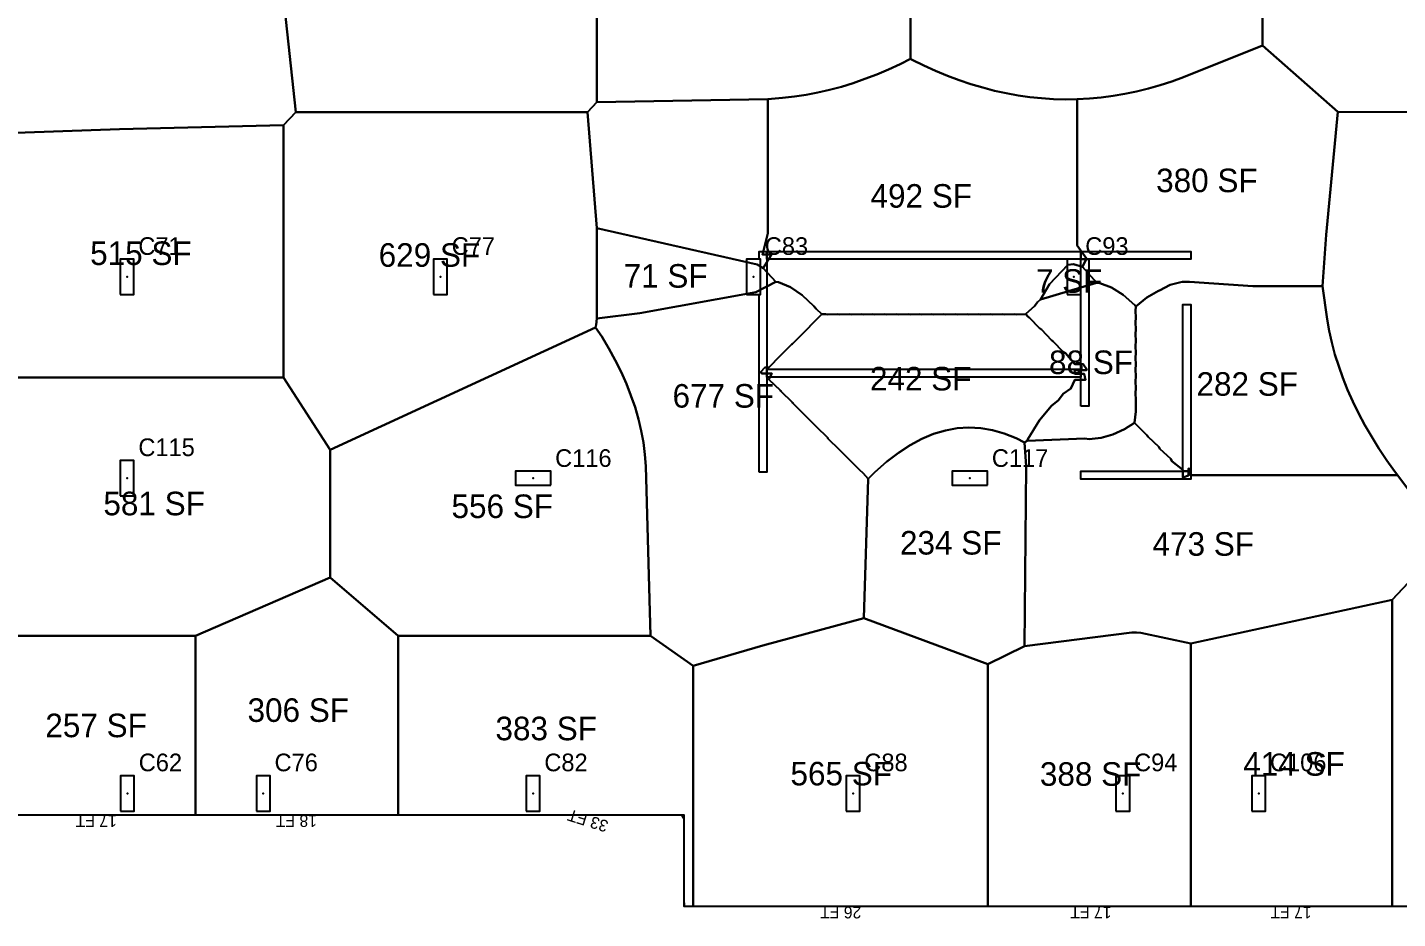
# Model space of a CAD drawing. Header units: metres. Extents: x 3272 to 9634, y 5311 to 56288.
# Drawn here: x 7506 to 8902, y 54389 to 55297 of the extents above; entities that cross this region are included whole.
import ezdxf
from ezdxf.enums import TextEntityAlignment as Align

# ---------------------------------------------------------------- set-up
doc = ezdxf.new("R2010")
doc.units = ezdxf.units.M
for name, color, linetype in [('BOUNDARY', 5, 'Continuous'), ('COL-LABEL', 2, 'Continuous'), ('COLS', 2, 'Continuous'), ('FLOOR_6_AREA_LABELS', 3, 'Continuous'), ('FLOOR_6_BOUNDARY', 5, 'Continuous'), ('FLOOR_6_COLUMNS', 7, 'Continuous'), ('FLOOR_6_FASCADE_COLUMNS', 30, 'Continuous'), ('FLOOR_6_LARGE_TRIBUTARY', 6, 'Continuous'), ('FLOOR_6_TRIBUTARY_COL_105', 2, 'Continuous'), ('FLOOR_6_TRIBUTARY_COL_111', 2, 'Continuous'), ('FLOOR_6_TRIBUTARY_COL_32', 2, 'Continuous'), ('FLOOR_6_TRIBUTARY_COL_33', 2, 'Continuous'), ('FLOOR_6_TRIBUTARY_COL_36', 2, 'Continuous'), ('FLOOR_6_TRIBUTARY_COL_37', 2, 'Continuous'), ('FLOOR_6_TRIBUTARY_COL_38', 2, 'Continuous'), ('FLOOR_6_TRIBUTARY_COL_40', 2, 'Continuous'), ('FLOOR_6_TRIBUTARY_COL_41', 2, 'Continuous'), ('FLOOR_6_TRIBUTARY_COL_42', 2, 'Continuous'), ('FLOOR_6_TRIBUTARY_COL_43', 2, 'Continuous'), ('FLOOR_6_TRIBUTARY_COL_55', 2, 'Continuous'), ('FLOOR_6_TRIBUTARY_COL_88', 2, 'Continuous'), ('FLOOR_6_TRIBUTARY_COL_89', 2, 'Continuous'), ('FLOOR_6_TRIBUTARY_COL_90', 2, 'Continuous'), ('FLOOR_6_TRIBUTARY_COL_91', 2, 'Continuous'), ('FLOOR_6_TRIBUTARY_COL_97', 2, 'Continuous'), ('FLOOR_6_TRIBUTARY_COL_98', 2, 'Continuous'), ('FLOOR_6_TRIBUTARY_COL_99', 2, 'Continuous'), ('FLOOR_6_WALL_TRIBUTARY_207', 1, 'Continuous'), ('FLOOR_6_WALL_TRIBUTARY_208', 1, 'Continuous'), ('FLOOR_6_WALL_TRIBUTARY_209', 1, 'Continuous'), ('FLOOR_6_WALL_TRIBUTARY_210', 1, 'Continuous'), ('FLOOR_6_WALL_TRIBUTARY_211', 1, 'Continuous'), ('FLOOR_6_WALL_TRIBUTARY_212', 1, 'Continuous'), ('FLOOR_6_WALL_TRIBUTARY_224', 1, 'Continuous'), ('FLOOR_6_WALL_TRIBUTARY_226', 1, 'Continuous'), ('WALL', 4, 'Continuous')]:
    doc.layers.add(name, color=color, linetype=linetype)

msp = doc.modelspace()

# ---------------------------------------------------------------- linework, layer by layer
at = {"layer": 'BOUNDARY'}
msp.add_lwpolyline([(9203.3, 54401.3), (8175.1, 54401.3), (8175.1, 54494.5), (6298.7, 54494.5)], dxfattribs=at)
at = {"layer": 'COLS'}
for points in [[(7600.2, 55024.8), (7614.2, 55024.8), (7614.2, 55060.8), (7600.2, 55060.8)], [(7919.5, 55024.8), (7933.5, 55024.8), (7933.5, 55060.8), (7919.5, 55060.8)], [(8238.7, 55024.8), (8252.7, 55024.8), (8252.7, 55060.8), (8238.7, 55060.8)], [(8565.3, 55024.8), (8579.3, 55024.8), (8579.3, 55060.8), (8565.3, 55060.8)], [(7600.2, 54819.8), (7614.2, 54819.8), (7614.2, 54855.8), (7600.2, 54855.8)], [(8039, 54830.8), (8039, 54844.8), (8003, 54844.8), (8003, 54830.8)], [(8484.1, 54830.8), (8484.1, 54844.8), (8448.1, 54844.8), (8448.1, 54830.8)], [(7600.6, 54498.7), (7614.6, 54498.7), (7614.6, 54534.7), (7600.6, 54534.7)], [(7739, 54498.7), (7753, 54498.7), (7753, 54534.7), (7739, 54534.7)], [(8014, 54498.7), (8028, 54498.7), (8028, 54534.7), (8014, 54534.7)], [(8340.1, 54498.7), (8354.1, 54498.7), (8354.1, 54534.7), (8340.1, 54534.7)], [(8615.1, 54498.7), (8629.1, 54498.7), (8629.1, 54534.7), (8615.1, 54534.7)], [(8753.6, 54498.7), (8767.6, 54498.7), (8767.6, 54534.7), (8753.6, 54534.7)]]:
    msp.add_lwpolyline(points, close=True, dxfattribs=at)
at = {"layer": 'FLOOR_6_BOUNDARY'}
msp.add_lwpolyline([(9203.3, 54401.3), (8175.1, 54401.3), (8175.1, 54494.5), (6298.7, 54494.5)], dxfattribs=at)
at = {"layer": 'FLOOR_6_COLUMNS'}
for p in [(7607.2, 55042.8), (7926.5, 55042.8), (8245.7, 55042.8), (8572.3, 55042.8), (7607.2, 54837.8), (8021, 54837.8), (8466.1, 54837.8), (7607.6, 54516.7), (7746, 54516.7), (8021, 54516.7), (8347.1, 54516.7), (8622.1, 54516.7), (8760.6, 54516.7)]:
    msp.add_point(p, dxfattribs=at)
at = {"layer": 'FLOOR_6_FASCADE_COLUMNS'}
for points in [[(7674.8, 54494.5), (7668.8, 54494.5), (7662.8, 54494.5), (7656.8, 54494.5), (7650.8, 54494.5), (7644.8, 54494.5), (7638.8, 54494.5), (7632.8, 54494.5), (7626.8, 54494.5), (7620.8, 54494.5), (7614.8, 54494.5), (7608.8, 54494.5), (7602.8, 54494.5), (7596.8, 54494.5), (7590.8, 54494.5), (7584.8, 54494.5), (7578.8, 54494.5), (7572.8, 54494.5), (7566.8, 54494.5), (7560.8, 54494.5), (7554.8, 54494.5), (7548.8, 54494.5), (7542.8, 54494.5), (7536.8, 54494.5), (7530.8, 54494.5), (7524.8, 54494.5), (7518.8, 54494.5), (7512.8, 54494.5), (7506.8, 54494.5), (7500.8, 54494.5)], [(7884.8, 54494.5), (7878.8, 54494.5), (7872.8, 54494.5), (7866.8, 54494.5), (7860.8, 54494.5), (7854.8, 54494.5), (7848.8, 54494.5), (7842.8, 54494.5), (7836.8, 54494.5), (7830.8, 54494.5), (7824.8, 54494.5), (7818.8, 54494.5), (7812.8, 54494.5), (7806.8, 54494.5), (7800.8, 54494.5), (7794.8, 54494.5), (7788.8, 54494.5), (7782.8, 54494.5), (7776.8, 54494.5), (7770.8, 54494.5), (7764.8, 54494.5), (7758.8, 54494.5), (7752.8, 54494.5), (7746.8, 54494.5), (7740.8, 54494.5), (7734.8, 54494.5), (7728.8, 54494.5), (7722.8, 54494.5), (7716.8, 54494.5), (7710.8, 54494.5), (7704.8, 54494.5), (7698.8, 54494.5), (7692.8, 54494.5), (7686.8, 54494.5), (7680.8, 54494.5), (7674.8, 54494.5)], [(8181.6, 54401.3), (8175.6, 54401.3), (8175.1, 54406.8), (8175.1, 54412.8), (8175.1, 54418.8), (8175.1, 54424.8), (8175.1, 54430.8), (8175.1, 54436.8), (8175.1, 54442.8), (8175.1, 54448.8), (8175.1, 54454.8), (8175.1, 54460.8), (8175.1, 54466.8), (8175.1, 54472.8), (8175.1, 54478.8), (8175.1, 54484.8), (8175.1, 54490.8), (8172.8, 54494.5), (8166.8, 54494.5), (8160.8, 54494.5), (8154.8, 54494.5), (8148.8, 54494.5), (8142.8, 54494.5), (8136.8, 54494.5), (8130.8, 54494.5), (8124.8, 54494.5), (8118.8, 54494.5), (8112.8, 54494.5), (8106.8, 54494.5), (8100.8, 54494.5), (8094.8, 54494.5), (8088.8, 54494.5), (8082.8, 54494.5), (8076.8, 54494.5), (8070.8, 54494.5), (8064.8, 54494.5), (8058.8, 54494.5), (8052.8, 54494.5), (8046.8, 54494.5), (8040.8, 54494.5), (8034.8, 54494.5), (8028.8, 54494.5), (8022.8, 54494.5), (8016.8, 54494.5), (8010.8, 54494.5), (8004.8, 54494.5), (7998.8, 54494.5), (7992.8, 54494.5), (7986.8, 54494.5), (7980.8, 54494.5), (7974.8, 54494.5), (7968.8, 54494.5), (7962.8, 54494.5), (7956.8, 54494.5), (7950.8, 54494.5), (7944.8, 54494.5), (7938.8, 54494.5), (7932.8, 54494.5), (7926.8, 54494.5), (7920.8, 54494.5), (7914.8, 54494.5), (7908.8, 54494.5), (7902.8, 54494.5), (7896.8, 54494.5), (7890.8, 54494.5), (7884.8, 54494.5)], [(8487.6, 54401.3), (8481.6, 54401.3), (8475.6, 54401.3), (8469.6, 54401.3), (8463.6, 54401.3), (8457.6, 54401.3), (8451.6, 54401.3), (8445.6, 54401.3), (8439.6, 54401.3), (8433.6, 54401.3), (8427.6, 54401.3), (8421.6, 54401.3), (8415.6, 54401.3), (8409.6, 54401.3), (8403.6, 54401.3), (8397.6, 54401.3), (8391.6, 54401.3), (8385.6, 54401.3), (8379.6, 54401.3), (8373.6, 54401.3), (8367.6, 54401.3), (8361.6, 54401.3), (8355.6, 54401.3), (8349.6, 54401.3), (8343.6, 54401.3), (8337.6, 54401.3), (8331.6, 54401.3), (8325.6, 54401.3), (8319.6, 54401.3), (8313.6, 54401.3), (8307.6, 54401.3), (8301.6, 54401.3), (8295.6, 54401.3), (8289.6, 54401.3), (8283.6, 54401.3), (8277.6, 54401.3), (8271.6, 54401.3), (8265.6, 54401.3), (8259.6, 54401.3), (8253.6, 54401.3), (8247.6, 54401.3), (8241.6, 54401.3), (8235.6, 54401.3), (8229.6, 54401.3), (8223.6, 54401.3), (8217.6, 54401.3), (8211.6, 54401.3), (8205.6, 54401.3), (8199.6, 54401.3), (8193.6, 54401.3), (8187.6, 54401.3), (8181.6, 54401.3)], [(8691.6, 54401.3), (8685.6, 54401.3), (8679.6, 54401.3), (8673.6, 54401.3), (8667.6, 54401.3), (8661.6, 54401.3), (8655.6, 54401.3), (8649.6, 54401.3), (8643.6, 54401.3), (8637.6, 54401.3), (8631.6, 54401.3), (8625.6, 54401.3), (8619.6, 54401.3), (8613.6, 54401.3), (8607.6, 54401.3), (8601.6, 54401.3), (8595.6, 54401.3), (8589.6, 54401.3), (8583.6, 54401.3), (8577.6, 54401.3), (8571.6, 54401.3), (8565.6, 54401.3), (8559.6, 54401.3), (8553.6, 54401.3), (8547.6, 54401.3), (8541.6, 54401.3), (8535.6, 54401.3), (8529.6, 54401.3), (8523.6, 54401.3), (8517.6, 54401.3), (8511.6, 54401.3), (8505.6, 54401.3), (8499.6, 54401.3), (8493.6, 54401.3), (8487.6, 54401.3)], [(8895.6, 54401.3), (8889.6, 54401.3), (8883.6, 54401.3), (8877.6, 54401.3), (8871.6, 54401.3), (8865.6, 54401.3), (8859.6, 54401.3), (8853.6, 54401.3), (8847.6, 54401.3), (8841.6, 54401.3), (8835.6, 54401.3), (8829.6, 54401.3), (8823.6, 54401.3), (8817.6, 54401.3), (8811.6, 54401.3), (8805.6, 54401.3), (8799.6, 54401.3), (8793.6, 54401.3), (8787.6, 54401.3), (8781.6, 54401.3), (8775.6, 54401.3), (8769.6, 54401.3), (8763.6, 54401.3), (8757.6, 54401.3), (8751.6, 54401.3), (8745.6, 54401.3), (8739.6, 54401.3), (8733.6, 54401.3), (8727.6, 54401.3), (8721.6, 54401.3), (8715.6, 54401.3), (8709.6, 54401.3), (8703.6, 54401.3), (8697.6, 54401.3), (8691.6, 54401.3)], [(8907.6, 54401.3), (8901.6, 54401.3), (8895.6, 54401.3)]]:
    msp.add_lwpolyline(points, dxfattribs=at)
at = {"layer": 'FLOOR_6_LARGE_TRIBUTARY'}
for points in [[(8773.3, 55348.9), (8785.3, 55362.5), (8797.3, 55375.2), (8809.3, 55387.1), (8821.3, 55398), (8833.3, 55408.1), (8845.3, 55417.2), (8857.3, 55425.5), (8869.3, 55432.9), (8881.3, 55439.4), (8893.3, 55445.1), (8905.3, 55449.8), (8945.1, 55462.6), (9149.4, 55460.4), (9071.7, 55210.6), (9071.6, 55210.6), (8841.2, 55211.1), (8764.4, 55278.8), (8764.4, 55338.2), (8773.3, 55348.9)], [(8635.4, 55012.9), (8634.5, 55014), (8622.5, 55024.6), (8610.5, 55032.2), (8598.5, 55036.6), (8595.6, 55036.9), (8581.1, 55053.2), (8585, 55061.8), (8575.7, 55074.8), (8575.7, 55223.9), (8588.1, 55224.6), (8600.1, 55225.7), (8612.1, 55227.3), (8624.1, 55229.3), (8636.1, 55231.8), (8648.1, 55234.8), (8660.1, 55238.2), (8672.1, 55242.1), (8684.1, 55246.5), (8764.4, 55278.8), (8841.2, 55211.1), (8829.2, 55085.9), (8825.7, 55033.3), (8754.5, 55033.3), (8689.9, 55037.8), (8682.5, 55037.8), (8670.5, 55034.8), (8659.4, 55029.1), (8658.5, 55028.7), (8646.5, 55021.8), (8635.4, 55012.9)], [(8355.3, 55004.9), (8345.3, 55004.7), (8343.3, 55004.9), (8333.3, 55004.7), (8331.3, 55004.9), (8321.3, 55004.7), (8319.3, 55004.9), (8315.3, 55004.8), (8309.4, 55010.4), (8307.3, 55013), (8295.3, 55024.4), (8283.3, 55032.5), (8271.3, 55037.4), (8268.4, 55037.8), (8255.6, 55051.7), (8264.1, 55065.6), (8254.9, 55065.6), (8260.4, 55087), (8260.4, 55224.1), (8275.3, 55225.2), (8287.3, 55226.6), (8299.3, 55228.4), (8311.3, 55230.7), (8323.3, 55233.5), (8335.3, 55236.7), (8347.3, 55240.4), (8359.3, 55244.6), (8371.3, 55249.2), (8383.3, 55254.3), (8395.3, 55259.8), (8405.6, 55265), (8407.3, 55264.1), (8419.3, 55258.2), (8431.3, 55252.8), (8443.3, 55247.8), (8455.3, 55243.3), (8467.3, 55239.3), (8479.3, 55235.7), (8491.3, 55232.6), (8503.3, 55230), (8515.3, 55227.8), (8527.3, 55226.1), (8539.3, 55224.9), (8551.3, 55224.1), (8563.3, 55223.8), (8575.7, 55223.9), (8575.7, 55074.8), (8585, 55061.8), (8581.1, 55053.2), (8571.9, 55055.9), (8566.1, 55055.2), (8547.3, 55035.4), (8538.2, 55019.8), (8535.3, 55017.1), (8532, 55013.2), (8523.3, 55005.1), (8523.1, 55004.9), (8513.3, 55004.7), (8511.3, 55004.9), (8501.3, 55004.7), (8499.3, 55004.9), (8489.3, 55004.7), (8487.3, 55004.9), (8477.3, 55004.7), (8475.3, 55004.9), (8465.3, 55004.7), (8463.3, 55004.9), (8453.3, 55004.7), (8451.3, 55004.9), (8441.3, 55004.7), (8439.3, 55004.9), (8429.3, 55004.7), (8427.3, 55004.9), (8417.3, 55004.7), (8415.3, 55004.9), (8405.3, 55004.7), (8403.3, 55004.9), (8393.3, 55004.7), (8391.3, 55004.9), (8381.3, 55004.7), (8379.3, 55004.9), (8369.3, 55004.7), (8367.3, 55004.9), (8357.3, 55004.7), (8355.3, 55004.9)], [(8264.1, 55065.6), (8255.6, 55051.7), (8249.3, 55055.6), (8086.1, 55092.4), (8076.6, 55210.8), (8086.1, 55220.8), (8260.4, 55224.1), (8260.4, 55087), (8254.9, 55065.6), (8264.1, 55065.6)], [(7766.8, 54940.3), (7766.8, 55197.5), (7779.1, 55210.8), (8076.6, 55210.8), (8086.1, 55092.4), (8086.1, 55000.4), (8085.3, 54994), (8084.8, 54991.5), (7814.1, 54866.6), (7766.8, 54940.3)], [(8829.2, 55085.9), (8841.2, 55211.1), (9071.6, 55210.6), (9071.6, 54926.6), (8940.9, 54789.7), (8902.1, 54840.8), (8897.3, 54847.3), (8891.2, 54855.9), (8883.2, 54867.9), (8875.8, 54879.9), (8868.8, 54891.9), (8862.4, 54903.9), (8856.5, 54915.9), (8851.2, 54927.9), (8846.4, 54939.9), (8842.1, 54951.9), (8838.3, 54963.9), (8835.1, 54975.9), (8832.4, 54987.9), (8830.3, 54999.9), (8825.7, 55033.3), (8829.2, 55085.9)], [(7599.6, 55193.4), (7766.8, 55197.5), (7766.8, 54940.3), (7474.2, 54940.3), (7474.2, 54940.3), (7474.2, 55189.1), (7599.6, 55193.4)], [(8086.1, 55092.4), (8249.3, 55055.6), (8255.6, 55051.7), (8268.4, 55037.8), (8248.1, 55027.3), (8129.7, 55006), (8086.1, 55000.4), (8086.1, 55092.4)], [(8135.9, 54850), (8135, 54862), (8133.4, 54874), (8131.2, 54886), (8128.3, 54898), (8124.9, 54910), (8120.8, 54922), (8116.1, 54934), (8110.8, 54946), (8104.8, 54958), (8098.2, 54970), (8091, 54982), (8084.8, 54991.5), (8085.3, 54994), (8086.1, 55000.4), (8129.7, 55006), (8248.1, 55027.3), (8268.4, 55037.8), (8271.3, 55037.4), (8283.3, 55032.5), (8295.3, 55024.4), (8307.3, 55013), (8309.4, 55010.4), (8315.3, 55004.8), (8309.3, 54998.7), (8308.9, 54998.4), (8297.3, 54986.7), (8296.9, 54986.4), (8285.3, 54974.7), (8284.9, 54974.4), (8273.3, 54962.7), (8272.7, 54962.4), (8261.4, 54950.6), (8257.3, 54950.6), (8253.1, 54946), (8254, 54944.6), (8264.2, 54944.6), (8261.4, 54938.4), (8273.3, 54927), (8273.5, 54926.4), (8285.3, 54914.9), (8285.6, 54914.4), (8297.3, 54902.8), (8297.6, 54902.4), (8309.3, 54890.8), (8309.6, 54890.4), (8321.3, 54878.8), (8321.6, 54878.4), (8333.3, 54866.8), (8333.6, 54866.4), (8345.3, 54854.8), (8345.6, 54854.4), (8353.8, 54846.2), (8357.3, 54843), (8362.6, 54837.3), (8358.3, 54695.2), (8255.3, 54667.5), (8184.1, 54646.7), (8140.6, 54677.3), (8135.9, 54850)], [(8683.2, 54846.2), (8671.9, 54855), (8670.9, 54857.6), (8659.9, 54867.8), (8658.7, 54869.6), (8647.9, 54879.9), (8646.7, 54881.6), (8635.9, 54892), (8634.6, 54893.6), (8634, 54894.3), (8635.3, 54905.6), (8635.3, 54914.8), (8635.5, 54917.6), (8635.1, 54924.4), (8635.5, 54929.6), (8635.1, 54936.4), (8635.5, 54941.6), (8635.1, 54948.4), (8635.5, 54953.6), (8635.1, 54960.4), (8635.5, 54965.6), (8635.1, 54972.4), (8635.5, 54977.6), (8635.1, 54984.4), (8635.5, 54989.6), (8635.1, 54996.4), (8635.5, 55001.6), (8635.1, 55008.4), (8635.4, 55012.9), (8646.5, 55021.8), (8658.5, 55028.7), (8659.4, 55029.1), (8670.5, 55034.8), (8682.5, 55037.8), (8689.9, 55037.8), (8754.5, 55033.3), (8825.7, 55033.3), (8830.3, 54999.9), (8832.4, 54987.9), (8835.1, 54975.9), (8838.3, 54963.9), (8842.1, 54951.9), (8846.4, 54939.9), (8851.2, 54927.9), (8856.5, 54915.9), (8862.4, 54903.9), (8868.8, 54891.9), (8875.8, 54879.9), (8883.2, 54867.9), (8891.2, 54855.9), (8897.3, 54847.3), (8902.1, 54840.8), (8690.6, 54840.8), (8690.6, 54847.3), (8689.2, 54847.7), (8689.2, 54840.5), (8683.2, 54838.4), (8683.2, 54846.2)], [(8561.3, 54923.8), (8569.2, 54929.2), (8573.3, 54938), (8584, 54938), (8582.8, 54944), (8573.3, 54944), (8572.8, 54944.8), (8573.3, 54948), (8585.2, 54948), (8585.5, 54948.4), (8581.6, 54954), (8573.3, 54954), (8563.6, 54965.2), (8561.3, 54966.4), (8551.2, 54977.2), (8549.3, 54978.5), (8539.1, 54989.2), (8537.3, 54990.6), (8527.1, 55001.2), (8525.3, 55002.6), (8523.1, 55004.9), (8523.3, 55005.1), (8532, 55013.2), (8535.3, 55017.1), (8538.2, 55019.8), (8595.2, 55036.7), (8595.6, 55036.9), (8598.5, 55036.6), (8610.5, 55032.2), (8622.5, 55024.6), (8634.5, 55014), (8635.4, 55012.9), (8635.1, 55008.4), (8635.5, 55001.6), (8635.1, 54996.4), (8635.5, 54989.6), (8635.1, 54984.4), (8635.5, 54977.6), (8635.1, 54972.4), (8635.5, 54965.6), (8635.1, 54960.4), (8635.5, 54953.6), (8635.1, 54948.4), (8635.5, 54941.6), (8635.1, 54936.4), (8635.5, 54929.6), (8635.1, 54924.4), (8635.5, 54917.6), (8635.3, 54914.8), (8635.3, 54905.6), (8634, 54894.3), (8623.9, 54887.8), (8611.9, 54882.3), (8599.9, 54878.9), (8587.9, 54877.7), (8583.3, 54878.1), (8524.5, 54875.7), (8525.3, 54877.4), (8537.3, 54896.8), (8549.3, 54911.4), (8556.4, 54917.2), (8561.3, 54923.8)], [(8357.3, 54843), (8353.8, 54846.2), (8345.6, 54854.4), (8345.3, 54854.8), (8333.6, 54866.4), (8333.3, 54866.8), (8321.6, 54878.4), (8321.3, 54878.8), (8309.6, 54890.4), (8309.3, 54890.8), (8297.6, 54902.4), (8297.3, 54902.8), (8285.6, 54914.4), (8285.3, 54914.9), (8273.5, 54926.4), (8273.3, 54927), (8261.4, 54938.4), (8264.2, 54944.6), (8254, 54944.6), (8253.1, 54946), (8257.3, 54950.6), (8261.4, 54950.6), (8272.7, 54962.4), (8273.3, 54962.7), (8284.9, 54974.4), (8285.3, 54974.7), (8296.9, 54986.4), (8297.3, 54986.7), (8308.9, 54998.4), (8309.3, 54998.7), (8315.3, 55004.8), (8319.3, 55004.9), (8321.3, 55004.7), (8331.3, 55004.9), (8333.3, 55004.7), (8343.3, 55004.9), (8345.3, 55004.7), (8355.3, 55004.9), (8357.3, 55004.7), (8367.3, 55004.9), (8369.3, 55004.7), (8379.3, 55004.9), (8381.3, 55004.7), (8391.3, 55004.9), (8393.3, 55004.7), (8403.3, 55004.9), (8405.3, 55004.7), (8415.3, 55004.9), (8417.3, 55004.7), (8427.3, 55004.9), (8429.3, 55004.7), (8439.3, 55004.9), (8441.3, 55004.7), (8451.3, 55004.9), (8453.3, 55004.7), (8463.3, 55004.9), (8465.3, 55004.7), (8475.3, 55004.9), (8477.3, 55004.7), (8487.3, 55004.9), (8489.3, 55004.7), (8499.3, 55004.9), (8501.3, 55004.7), (8511.3, 55004.9), (8513.3, 55004.7), (8523.1, 55004.9), (8525.3, 55002.6), (8527.1, 55001.2), (8537.3, 54990.6), (8539.1, 54989.2), (8549.3, 54978.5), (8551.2, 54977.2), (8561.3, 54966.4), (8563.6, 54965.2), (8573.3, 54954), (8581.6, 54954), (8585.5, 54948.4), (8585.2, 54948), (8573.3, 54948), (8572.8, 54944.8), (8573.3, 54944), (8582.8, 54944), (8584, 54938), (8573.3, 54938), (8569.2, 54929.2), (8561.3, 54923.8), (8556.4, 54917.2), (8549.3, 54911.4), (8537.3, 54896.8), (8525.3, 54877.4), (8524.5, 54875.7), (8522, 54874.1), (8513.3, 54878.6), (8501.3, 54883.4), (8489.3, 54886.8), (8477.3, 54888.8), (8465.3, 54889.5), (8453.3, 54888.7), (8441.3, 54886.5), (8429.3, 54882.9), (8417.3, 54877.9), (8405.3, 54871.5), (8393.3, 54863.7), (8381.3, 54854.6), (8369.3, 54844), (8362.6, 54837.3), (8357.3, 54843)], [(8084.8, 54991.5), (8091, 54982), (8098.2, 54970), (8104.8, 54958), (8110.8, 54946), (8116.1, 54934), (8120.8, 54922), (8124.9, 54910), (8128.3, 54898), (8131.2, 54886), (8133.4, 54874), (8135, 54862), (8135.9, 54850), (8140.6, 54677.3), (7883.5, 54677.3), (7814.1, 54736.7), (7814.1, 54866.6), (8084.8, 54991.5)], [(7474.2, 54940.3), (7766.8, 54940.3), (7814.1, 54866.6), (7814.1, 54736.7), (7676.8, 54677.3), (7474.4, 54677.1), (7474.2, 54677.3), (7474.2, 54940.3)], [(8369.3, 54844), (8381.3, 54854.6), (8393.3, 54863.7), (8405.3, 54871.5), (8417.3, 54877.9), (8429.3, 54882.9), (8441.3, 54886.5), (8453.3, 54888.7), (8465.3, 54889.5), (8477.3, 54888.8), (8489.3, 54886.8), (8501.3, 54883.4), (8513.3, 54878.6), (8522, 54874.1), (8523.5, 54850.1), (8521.9, 54666.5), (8484.6, 54648.4), (8358.3, 54695.2), (8362.6, 54837.3), (8369.3, 54844)], [(8896.7, 54713.7), (8940.1, 54760), (9112.7, 54669.9), (9112.7, 54401.3), (8896.7, 54401.3), (8896.7, 54713.7)], [(7676.8, 54677.3), (7814.1, 54736.7), (7883.5, 54677.3), (7883.5, 54494.5), (7676.8, 54494.5), (7676.8, 54677.3)], [(8691.3, 54669.3), (8896.7, 54713.7), (8896.7, 54401.3), (8691.3, 54401.3), (8691.3, 54669.3)], [(8184.1, 54646.7), (8255.3, 54667.5), (8358.3, 54695.2), (8484.6, 54648.4), (8484.6, 54401.3), (8184.1, 54401.3), (8184.1, 54646.7)], [(7474.4, 54677.1), (7676.8, 54677.3), (7676.8, 54494.5), (7474.4, 54494.5), (7474.4, 54677.1)], [(7883.5, 54677.3), (8140.6, 54677.3), (8184.1, 54646.7), (8184.1, 54401.3), (8175.1, 54401.3), (8175.1, 54494.5), (7883.5, 54494.5), (7883.5, 54677.3)], [(8484.6, 54648.4), (8521.9, 54666.5), (8631.3, 54680.6), (8635.9, 54680.5), (8640.6, 54680.2), (8691.3, 54669.3), (8691.3, 54401.3), (8484.6, 54401.3), (8484.6, 54648.4)]]:
    msp.add_lwpolyline(points, close=True, dxfattribs=at)
for points in [[(8086.1, 55392.7), (8086.1, 55220.8), (8076.6, 55210.8), (7779.1, 55210.8), (7766.8, 55327.4)], [(8405.6, 55381.5), (8405.6, 55265), (8395.3, 55259.8), (8383.3, 55254.3), (8371.3, 55249.2), (8359.3, 55244.6), (8347.3, 55240.4), (8335.3, 55236.7), (8323.3, 55233.5), (8311.3, 55230.7), (8299.3, 55228.4), (8287.3, 55226.6), (8275.3, 55225.2), (8260.4, 55224.1), (8086.1, 55220.8), (8086.1, 55392.7)], [(8764.4, 55338.2), (8764.4, 55278.8), (8684.1, 55246.5), (8672.1, 55242.1), (8660.1, 55238.2), (8648.1, 55234.8), (8636.1, 55231.8), (8624.1, 55229.3), (8612.1, 55227.3), (8600.1, 55225.7), (8588.1, 55224.6), (8575.7, 55223.9), (8563.3, 55223.8), (8551.3, 55224.1), (8539.3, 55224.9), (8527.3, 55226.1), (8515.3, 55227.8), (8503.3, 55230), (8491.3, 55232.6), (8479.3, 55235.7), (8467.3, 55239.3), (8455.3, 55243.3), (8443.3, 55247.8), (8431.3, 55252.8), (8419.3, 55258.2), (8407.3, 55264.1), (8405.6, 55265), (8405.6, 55265), (8405.6, 55381.5)], [(7766.8, 55327.4), (7779.1, 55210.8), (7766.8, 55197.5), (7599.6, 55193.4), (7474.2, 55189.1)], [(8940.1, 54760), (8896.7, 54713.7), (8691.3, 54669.3), (8640.6, 54680.2), (8635.9, 54680.5), (8631.3, 54680.6), (8521.9, 54666.5), (8523.5, 54850.1), (8522, 54874.1), (8524.5, 54875.7), (8583.3, 54878.1), (8587.9, 54877.7), (8599.9, 54878.9), (8611.9, 54882.3), (8623.9, 54887.8), (8634, 54894.3), (8634, 54894.3), (8634.6, 54893.6), (8635.9, 54892), (8646.7, 54881.6), (8647.9, 54879.9), (8658.7, 54869.6), (8659.9, 54867.8), (8670.9, 54857.6), (8671.9, 54855), (8683.2, 54846.2), (8683.2, 54838.4), (8689.2, 54840.5), (8689.2, 54847.7), (8690.6, 54847.3), (8690.6, 54840.8), (8902.1, 54840.8), (8940.9, 54789.7)]]:
    msp.add_lwpolyline(points, dxfattribs=at)
at = {"layer": 'FLOOR_6_TRIBUTARY_COL_105'}
msp.add_lwpolyline([(8547.3, 55035.4), (8566.1, 55055.2), (8571.9, 55055.9), (8581.1, 55053.2), (8595.6, 55036.9), (8595.2, 55036.7), (8538.2, 55019.8), (8547.3, 55035.4)], close=True, dxfattribs=at)
at = {"layer": 'FLOOR_6_TRIBUTARY_COL_111'}
msp.add_lwpolyline([(7474.4, 54677.1), (7676.8, 54677.3), (7676.8, 54494.5), (7474.4, 54494.5), (7474.4, 54677.1)], close=True, dxfattribs=at)
at = {"layer": 'FLOOR_6_TRIBUTARY_COL_32'}
msp.add_lwpolyline([(8691.3, 54669.3), (8896.7, 54713.7), (8896.7, 54401.3), (8691.3, 54401.3), (8691.3, 54669.3)], close=True, dxfattribs=at)
at = {"layer": 'FLOOR_6_TRIBUTARY_COL_33'}
msp.add_lwpolyline([(7883.5, 54677.3), (8140.6, 54677.3), (8184.1, 54646.7), (8184.1, 54401.3), (8175.1, 54401.3), (8175.1, 54494.5), (7883.5, 54494.5), (7883.5, 54677.3)], close=True, dxfattribs=at)
at = {"layer": 'FLOOR_6_TRIBUTARY_COL_36'}
msp.add_lwpolyline([(8829.2, 55085.9), (8841.2, 55211.1), (9071.6, 55210.6), (9071.6, 54926.6), (8940.9, 54789.7), (8902.1, 54840.8), (8897.3, 54847.3), (8891.2, 54855.9), (8883.2, 54867.9), (8875.8, 54879.9), (8868.8, 54891.9), (8862.4, 54903.9), (8856.5, 54915.9), (8851.2, 54927.9), (8846.4, 54939.9), (8842.1, 54951.9), (8838.3, 54963.9), (8835.1, 54975.9), (8832.4, 54987.9), (8830.3, 54999.9), (8825.7, 55033.3), (8829.2, 55085.9)], close=True, dxfattribs=at)
at = {"layer": 'FLOOR_6_TRIBUTARY_COL_37'}
msp.add_lwpolyline([(7766.8, 54940.3), (7766.8, 55197.5), (7779.1, 55210.8), (8076.6, 55210.8), (8086.1, 55092.4), (8086.1, 55000.4), (8085.3, 54994), (8084.8, 54991.5), (7814.1, 54866.6), (7766.8, 54940.3)], close=True, dxfattribs=at)
at = {"layer": 'FLOOR_6_TRIBUTARY_COL_38'}
msp.add_lwpolyline([(8086.1, 55092.4), (8249.3, 55055.6), (8255.6, 55051.7), (8268.4, 55037.8), (8248.1, 55027.3), (8129.7, 55006), (8086.1, 55000.4), (8086.1, 55092.4)], close=True, dxfattribs=at)
at = {"layer": 'FLOOR_6_TRIBUTARY_COL_40'}
msp.add_lwpolyline([(8086.1, 55392.7), (8086.1, 55220.8), (8076.6, 55210.8), (7779.1, 55210.8), (7766.8, 55327.4)], dxfattribs=at)
at = {"layer": 'FLOOR_6_TRIBUTARY_COL_41'}
msp.add_lwpolyline([(8405.6, 55381.5), (8405.6, 55265), (8395.3, 55259.8), (8383.3, 55254.3), (8371.3, 55249.2), (8359.3, 55244.6), (8347.3, 55240.4), (8335.3, 55236.7), (8323.3, 55233.5), (8311.3, 55230.7), (8299.3, 55228.4), (8287.3, 55226.6), (8275.3, 55225.2), (8260.4, 55224.1), (8086.1, 55220.8), (8086.1, 55392.7)], dxfattribs=at)
at = {"layer": 'FLOOR_6_TRIBUTARY_COL_42'}
msp.add_lwpolyline([(8764.4, 55338.2), (8764.4, 55278.8), (8684.1, 55246.5), (8672.1, 55242.1), (8660.1, 55238.2), (8648.1, 55234.8), (8636.1, 55231.8), (8624.1, 55229.3), (8612.1, 55227.3), (8600.1, 55225.7), (8588.1, 55224.6), (8575.7, 55223.9), (8563.3, 55223.8), (8551.3, 55224.1), (8539.3, 55224.9), (8527.3, 55226.1), (8515.3, 55227.8), (8503.3, 55230), (8491.3, 55232.6), (8479.3, 55235.7), (8467.3, 55239.3), (8455.3, 55243.3), (8443.3, 55247.8), (8431.3, 55252.8), (8419.3, 55258.2), (8407.3, 55264.1), (8405.6, 55265), (8405.6, 55265), (8405.6, 55381.5)], dxfattribs=at)
at = {"layer": 'FLOOR_6_TRIBUTARY_COL_43'}
msp.add_lwpolyline([(8773.3, 55348.9), (8785.3, 55362.5), (8797.3, 55375.2), (8809.3, 55387.1), (8821.3, 55398), (8833.3, 55408.1), (8845.3, 55417.2), (8857.3, 55425.5), (8869.3, 55432.9), (8881.3, 55439.4), (8893.3, 55445.1), (8905.3, 55449.8), (8945.1, 55462.6), (9149.4, 55460.4), (9071.7, 55210.6), (9071.6, 55210.6), (8841.2, 55211.1), (8764.4, 55278.8), (8764.4, 55338.2), (8773.3, 55348.9)], close=True, dxfattribs=at)
at = {"layer": 'FLOOR_6_TRIBUTARY_COL_55'}
msp.add_lwpolyline([(7599.6, 55193.4), (7766.8, 55197.5), (7766.8, 54940.3), (7474.2, 54940.3), (7474.2, 54940.3), (7474.2, 55189.1), (7599.6, 55193.4)], close=True, dxfattribs=at)
at = {"layer": 'FLOOR_6_TRIBUTARY_COL_88'}
msp.add_lwpolyline([(7676.8, 54677.3), (7814.1, 54736.7), (7883.5, 54677.3), (7883.5, 54494.5), (7676.8, 54494.5), (7676.8, 54677.3)], close=True, dxfattribs=at)
at = {"layer": 'FLOOR_6_TRIBUTARY_COL_89'}
msp.add_lwpolyline([(8184.1, 54646.7), (8255.3, 54667.5), (8358.3, 54695.2), (8484.6, 54648.4), (8484.6, 54401.3), (8184.1, 54401.3), (8184.1, 54646.7)], close=True, dxfattribs=at)
at = {"layer": 'FLOOR_6_TRIBUTARY_COL_90'}
msp.add_lwpolyline([(8484.6, 54648.4), (8521.9, 54666.5), (8631.3, 54680.6), (8635.9, 54680.5), (8640.6, 54680.2), (8691.3, 54669.3), (8691.3, 54401.3), (8484.6, 54401.3), (8484.6, 54648.4)], close=True, dxfattribs=at)
at = {"layer": 'FLOOR_6_TRIBUTARY_COL_91'}
msp.add_lwpolyline([(8896.7, 54713.7), (8940.1, 54760), (9112.7, 54669.9), (9112.7, 54401.3), (8896.7, 54401.3), (8896.7, 54713.7)], close=True, dxfattribs=at)
at = {"layer": 'FLOOR_6_TRIBUTARY_COL_97'}
msp.add_lwpolyline([(7474.2, 54940.3), (7766.8, 54940.3), (7814.1, 54866.6), (7814.1, 54736.7), (7676.8, 54677.3), (7474.4, 54677.1), (7474.2, 54677.3), (7474.2, 54940.3)], close=True, dxfattribs=at)
at = {"layer": 'FLOOR_6_TRIBUTARY_COL_98'}
msp.add_lwpolyline([(8084.8, 54991.5), (8091, 54982), (8098.2, 54970), (8104.8, 54958), (8110.8, 54946), (8116.1, 54934), (8120.8, 54922), (8124.9, 54910), (8128.3, 54898), (8131.2, 54886), (8133.4, 54874), (8135, 54862), (8135.9, 54850), (8140.6, 54677.3), (7883.5, 54677.3), (7814.1, 54736.7), (7814.1, 54866.6), (8084.8, 54991.5)], close=True, dxfattribs=at)
at = {"layer": 'FLOOR_6_TRIBUTARY_COL_99'}
msp.add_lwpolyline([(8369.3, 54844), (8381.3, 54854.6), (8393.3, 54863.7), (8405.3, 54871.5), (8417.3, 54877.9), (8429.3, 54882.9), (8441.3, 54886.5), (8453.3, 54888.7), (8465.3, 54889.5), (8477.3, 54888.8), (8489.3, 54886.8), (8501.3, 54883.4), (8513.3, 54878.6), (8522, 54874.1), (8523.5, 54850.1), (8521.9, 54666.5), (8484.6, 54648.4), (8358.3, 54695.2), (8362.6, 54837.3), (8369.3, 54844)], close=True, dxfattribs=at)
at = {"layer": 'FLOOR_6_WALL_TRIBUTARY_207'}
msp.add_lwpolyline([(8635.4, 55012.9), (8634.5, 55014), (8622.5, 55024.6), (8610.5, 55032.2), (8598.5, 55036.6), (8595.6, 55036.9), (8581.1, 55053.2), (8585, 55061.8), (8575.7, 55074.8), (8575.7, 55223.9), (8588.1, 55224.6), (8600.1, 55225.7), (8612.1, 55227.3), (8624.1, 55229.3), (8636.1, 55231.8), (8648.1, 55234.8), (8660.1, 55238.2), (8672.1, 55242.1), (8684.1, 55246.5), (8764.4, 55278.8), (8841.2, 55211.1), (8829.2, 55085.9), (8825.7, 55033.3), (8754.5, 55033.3), (8689.9, 55037.8), (8682.5, 55037.8), (8670.5, 55034.8), (8659.4, 55029.1), (8658.5, 55028.7), (8646.5, 55021.8), (8635.4, 55012.9)], close=True, dxfattribs=at)
at = {"layer": 'FLOOR_6_WALL_TRIBUTARY_208'}
msp.add_lwpolyline([(8683.2, 54846.2), (8671.9, 54855), (8670.9, 54857.6), (8659.9, 54867.8), (8658.7, 54869.6), (8647.9, 54879.9), (8646.7, 54881.6), (8635.9, 54892), (8634.6, 54893.6), (8634, 54894.3), (8635.3, 54905.6), (8635.3, 54914.8), (8635.5, 54917.6), (8635.1, 54924.4), (8635.5, 54929.6), (8635.1, 54936.4), (8635.5, 54941.6), (8635.1, 54948.4), (8635.5, 54953.6), (8635.1, 54960.4), (8635.5, 54965.6), (8635.1, 54972.4), (8635.5, 54977.6), (8635.1, 54984.4), (8635.5, 54989.6), (8635.1, 54996.4), (8635.5, 55001.6), (8635.1, 55008.4), (8635.4, 55012.9), (8646.5, 55021.8), (8658.5, 55028.7), (8659.4, 55029.1), (8670.5, 55034.8), (8682.5, 55037.8), (8689.9, 55037.8), (8754.5, 55033.3), (8825.7, 55033.3), (8830.3, 54999.9), (8832.4, 54987.9), (8835.1, 54975.9), (8838.3, 54963.9), (8842.1, 54951.9), (8846.4, 54939.9), (8851.2, 54927.9), (8856.5, 54915.9), (8862.4, 54903.9), (8868.8, 54891.9), (8875.8, 54879.9), (8883.2, 54867.9), (8891.2, 54855.9), (8897.3, 54847.3), (8902.1, 54840.8), (8690.6, 54840.8), (8690.6, 54847.3), (8689.2, 54847.7), (8689.2, 54840.5), (8683.2, 54838.4), (8683.2, 54846.2)], close=True, dxfattribs=at)
at = {"layer": 'FLOOR_6_WALL_TRIBUTARY_209'}
msp.add_lwpolyline([(8561.3, 54923.8), (8569.2, 54929.2), (8573.3, 54938), (8584, 54938), (8582.8, 54944), (8573.3, 54944), (8572.8, 54944.8), (8573.3, 54948), (8585.2, 54948), (8585.5, 54948.4), (8581.6, 54954), (8573.3, 54954), (8563.6, 54965.2), (8561.3, 54966.4), (8551.2, 54977.2), (8549.3, 54978.5), (8539.1, 54989.2), (8537.3, 54990.6), (8527.1, 55001.2), (8525.3, 55002.6), (8523.1, 55004.9), (8523.3, 55005.1), (8532, 55013.2), (8535.3, 55017.1), (8538.2, 55019.8), (8595.2, 55036.7), (8595.6, 55036.9), (8598.5, 55036.6), (8610.5, 55032.2), (8622.5, 55024.6), (8634.5, 55014), (8635.4, 55012.9), (8635.1, 55008.4), (8635.5, 55001.6), (8635.1, 54996.4), (8635.5, 54989.6), (8635.1, 54984.4), (8635.5, 54977.6), (8635.1, 54972.4), (8635.5, 54965.6), (8635.1, 54960.4), (8635.5, 54953.6), (8635.1, 54948.4), (8635.5, 54941.6), (8635.1, 54936.4), (8635.5, 54929.6), (8635.1, 54924.4), (8635.5, 54917.6), (8635.3, 54914.8), (8635.3, 54905.6), (8634, 54894.3), (8623.9, 54887.8), (8611.9, 54882.3), (8599.9, 54878.9), (8587.9, 54877.7), (8583.3, 54878.1), (8524.5, 54875.7), (8525.3, 54877.4), (8537.3, 54896.8), (8549.3, 54911.4), (8556.4, 54917.2), (8561.3, 54923.8)], close=True, dxfattribs=at)
at = {"layer": 'FLOOR_6_WALL_TRIBUTARY_210'}
msp.add_lwpolyline([(8940.1, 54760), (8896.7, 54713.7), (8691.3, 54669.3), (8640.6, 54680.2), (8635.9, 54680.5), (8631.3, 54680.6), (8521.9, 54666.5), (8523.5, 54850.1), (8522, 54874.1), (8524.5, 54875.7), (8583.3, 54878.1), (8587.9, 54877.7), (8599.9, 54878.9), (8611.9, 54882.3), (8623.9, 54887.8), (8634, 54894.3), (8634, 54894.3), (8634.6, 54893.6), (8635.9, 54892), (8646.7, 54881.6), (8647.9, 54879.9), (8658.7, 54869.6), (8659.9, 54867.8), (8670.9, 54857.6), (8671.9, 54855), (8683.2, 54846.2), (8683.2, 54838.4), (8689.2, 54840.5), (8689.2, 54847.7), (8690.6, 54847.3), (8690.6, 54840.8), (8902.1, 54840.8), (8940.9, 54789.7)], dxfattribs=at)
at = {"layer": 'FLOOR_6_WALL_TRIBUTARY_211'}
msp.add_lwpolyline([(8357.3, 54843), (8353.8, 54846.2), (8345.6, 54854.4), (8345.3, 54854.8), (8333.6, 54866.4), (8333.3, 54866.8), (8321.6, 54878.4), (8321.3, 54878.8), (8309.6, 54890.4), (8309.3, 54890.8), (8297.6, 54902.4), (8297.3, 54902.8), (8285.6, 54914.4), (8285.3, 54914.9), (8273.5, 54926.4), (8273.3, 54927), (8261.4, 54938.4), (8264.2, 54944.6), (8254, 54944.6), (8253.1, 54946), (8257.3, 54950.6), (8261.4, 54950.6), (8272.7, 54962.4), (8273.3, 54962.7), (8284.9, 54974.4), (8285.3, 54974.7), (8296.9, 54986.4), (8297.3, 54986.7), (8308.9, 54998.4), (8309.3, 54998.7), (8315.3, 55004.8), (8319.3, 55004.9), (8321.3, 55004.7), (8331.3, 55004.9), (8333.3, 55004.7), (8343.3, 55004.9), (8345.3, 55004.7), (8355.3, 55004.9), (8357.3, 55004.7), (8367.3, 55004.9), (8369.3, 55004.7), (8379.3, 55004.9), (8381.3, 55004.7), (8391.3, 55004.9), (8393.3, 55004.7), (8403.3, 55004.9), (8405.3, 55004.7), (8415.3, 55004.9), (8417.3, 55004.7), (8427.3, 55004.9), (8429.3, 55004.7), (8439.3, 55004.9), (8441.3, 55004.7), (8451.3, 55004.9), (8453.3, 55004.7), (8463.3, 55004.9), (8465.3, 55004.7), (8475.3, 55004.9), (8477.3, 55004.7), (8487.3, 55004.9), (8489.3, 55004.7), (8499.3, 55004.9), (8501.3, 55004.7), (8511.3, 55004.9), (8513.3, 55004.7), (8523.1, 55004.9), (8525.3, 55002.6), (8527.1, 55001.2), (8537.3, 54990.6), (8539.1, 54989.2), (8549.3, 54978.5), (8551.2, 54977.2), (8561.3, 54966.4), (8563.6, 54965.2), (8573.3, 54954), (8581.6, 54954), (8585.5, 54948.4), (8585.2, 54948), (8573.3, 54948), (8572.8, 54944.8), (8573.3, 54944), (8582.8, 54944), (8584, 54938), (8573.3, 54938), (8569.2, 54929.2), (8561.3, 54923.8), (8556.4, 54917.2), (8549.3, 54911.4), (8537.3, 54896.8), (8525.3, 54877.4), (8524.5, 54875.7), (8522, 54874.1), (8513.3, 54878.6), (8501.3, 54883.4), (8489.3, 54886.8), (8477.3, 54888.8), (8465.3, 54889.5), (8453.3, 54888.7), (8441.3, 54886.5), (8429.3, 54882.9), (8417.3, 54877.9), (8405.3, 54871.5), (8393.3, 54863.7), (8381.3, 54854.6), (8369.3, 54844), (8362.6, 54837.3), (8357.3, 54843)], close=True, dxfattribs=at)
at = {"layer": 'FLOOR_6_WALL_TRIBUTARY_212'}
for points in [[(8264.1, 55065.6), (8255.6, 55051.7), (8249.3, 55055.6), (8086.1, 55092.4), (8076.6, 55210.8), (8086.1, 55220.8), (8260.4, 55224.1), (8260.4, 55087), (8254.9, 55065.6), (8264.1, 55065.6)], [(8135.9, 54850), (8135, 54862), (8133.4, 54874), (8131.2, 54886), (8128.3, 54898), (8124.9, 54910), (8120.8, 54922), (8116.1, 54934), (8110.8, 54946), (8104.8, 54958), (8098.2, 54970), (8091, 54982), (8084.8, 54991.5), (8085.3, 54994), (8086.1, 55000.4), (8129.7, 55006), (8248.1, 55027.3), (8268.4, 55037.8), (8271.3, 55037.4), (8283.3, 55032.5), (8295.3, 55024.4), (8307.3, 55013), (8309.4, 55010.4), (8315.3, 55004.8), (8309.3, 54998.7), (8308.9, 54998.4), (8297.3, 54986.7), (8296.9, 54986.4), (8285.3, 54974.7), (8284.9, 54974.4), (8273.3, 54962.7), (8272.7, 54962.4), (8261.4, 54950.6), (8257.3, 54950.6), (8253.1, 54946), (8254, 54944.6), (8264.2, 54944.6), (8261.4, 54938.4), (8273.3, 54927), (8273.5, 54926.4), (8285.3, 54914.9), (8285.6, 54914.4), (8297.3, 54902.8), (8297.6, 54902.4), (8309.3, 54890.8), (8309.6, 54890.4), (8321.3, 54878.8), (8321.6, 54878.4), (8333.3, 54866.8), (8333.6, 54866.4), (8345.3, 54854.8), (8345.6, 54854.4), (8353.8, 54846.2), (8357.3, 54843), (8362.6, 54837.3), (8358.3, 54695.2), (8255.3, 54667.5), (8184.1, 54646.7), (8140.6, 54677.3), (8135.9, 54850)]]:
    msp.add_lwpolyline(points, close=True, dxfattribs=at)
at = {"layer": 'FLOOR_6_WALL_TRIBUTARY_224'}
msp.add_lwpolyline([(8355.3, 55004.9), (8345.3, 55004.7), (8343.3, 55004.9), (8333.3, 55004.7), (8331.3, 55004.9), (8321.3, 55004.7), (8319.3, 55004.9), (8315.3, 55004.8), (8309.4, 55010.4), (8307.3, 55013), (8295.3, 55024.4), (8283.3, 55032.5), (8271.3, 55037.4), (8268.4, 55037.8), (8255.6, 55051.7), (8264.1, 55065.6), (8254.9, 55065.6), (8260.4, 55087), (8260.4, 55224.1), (8275.3, 55225.2), (8287.3, 55226.6), (8299.3, 55228.4), (8311.3, 55230.7), (8323.3, 55233.5), (8335.3, 55236.7), (8347.3, 55240.4), (8359.3, 55244.6), (8371.3, 55249.2), (8383.3, 55254.3), (8395.3, 55259.8), (8405.6, 55265), (8407.3, 55264.1), (8419.3, 55258.2), (8431.3, 55252.8), (8443.3, 55247.8), (8455.3, 55243.3), (8467.3, 55239.3), (8479.3, 55235.7), (8491.3, 55232.6), (8503.3, 55230), (8515.3, 55227.8), (8527.3, 55226.1), (8539.3, 55224.9), (8551.3, 55224.1), (8563.3, 55223.8), (8575.7, 55223.9), (8575.7, 55074.8), (8585, 55061.8), (8581.1, 55053.2), (8571.9, 55055.9), (8566.1, 55055.2), (8547.3, 55035.4), (8538.2, 55019.8), (8535.3, 55017.1), (8532, 55013.2), (8523.3, 55005.1), (8523.1, 55004.9), (8513.3, 55004.7), (8511.3, 55004.9), (8501.3, 55004.7), (8499.3, 55004.9), (8489.3, 55004.7), (8487.3, 55004.9), (8477.3, 55004.7), (8475.3, 55004.9), (8465.3, 55004.7), (8463.3, 55004.9), (8453.3, 55004.7), (8451.3, 55004.9), (8441.3, 55004.7), (8439.3, 55004.9), (8429.3, 55004.7), (8427.3, 55004.9), (8417.3, 55004.7), (8415.3, 55004.9), (8405.3, 55004.7), (8403.3, 55004.9), (8393.3, 55004.7), (8391.3, 55004.9), (8381.3, 55004.7), (8379.3, 55004.9), (8369.3, 55004.7), (8367.3, 55004.9), (8357.3, 55004.7), (8355.3, 55004.9)], close=True, dxfattribs=at)
at = {"layer": 'FLOOR_6_WALL_TRIBUTARY_226'}
msp.add_lwpolyline([(7766.8, 55327.4), (7779.1, 55210.8), (7766.8, 55197.5), (7599.6, 55193.4), (7474.2, 55189.1)], dxfattribs=at)
at = {"layer": 'WALL'}
for points in [[(8251.3, 54844), (8251.3, 54875.2), (8251.3, 55024.8), (8252.7, 55024.8), (8252.7, 55060.8), (8251.3, 55060.8), (8251.3, 55068.8), (8259.3, 55068.8), (8259.3, 54844)], [(8565.3, 55060.8), (8365, 55060.8), (8259.3, 55060.8), (8259.3, 55068.8), (8579.3, 55068.8), (8579.3, 55060.8), (8565.3, 55060.8)], [(8688.5, 55060.8), (8683.3, 55060.8), (8579.3, 55060.8), (8579.3, 55068.8), (8691.3, 55068.8), (8691.3, 55060.8)], [(8579.3, 54911.2), (8579.3, 54927.8), (8579.3, 55060.8), (8587.3, 55060.8), (8587.3, 54911.2)], [(8688.5, 54844.8), (8683.3, 54844.8), (8683.3, 55014.8), (8691.3, 55014.8), (8691.3, 54844.8)], [(8579.3, 54940.8), (8365, 54940.8), (8259.3, 54940.8), (8259.3, 54948.8), (8579.3, 54948.8)], [(8580.6, 54836.8), (8579.3, 54836.8), (8579.3, 54844.8), (8691.3, 54844.8), (8691.3, 54836.8)]]:
    msp.add_lwpolyline(points, close=True, dxfattribs=at)

# ---------------------------------------------------------------- texts
at = {"layer": 'COL-LABEL'}
for s, p in [('C71', (7618.7, 55065.3)), ('C77', (7938, 55065.3)), ('C83', (8257.2, 55065.3)), ('C93', (8583.8, 55065.3)), ('C115', (7618.7, 54860.3)), ('C116', (8043.5, 54849.3)), ('C117', (8488.6, 54849.3)), ('C62', (7619.1, 54539.2)), ('C76', (7757.5, 54539.2)), ('C82', (8032.5, 54539.2)), ('C88', (8358.6, 54539.2)), ('C94', (8633.6, 54539.2)), ('C106', (8772.1, 54539.2))]:
    msp.add_text(s, height=18, dxfattribs=at).set_placement(p)
at = {"layer": 'FLOOR_6_AREA_LABELS'}
for s, p in [('380 SF', (8707.8, 55141.2)), ('492 SF', (8416.7, 55125.4)), ('515 SF', (7621.3, 55067)), ('629 SF', (7915.4, 55065.2)), ('71 SF', (8156.1, 55043.9)), ('7 SF', (8567.4, 55038.7)), ('88 SF', (8589.7, 54955.9)), ('242 SF', (8416.1, 54939.2)), ('282 SF', (8748.9, 54933.8)), ('677 SF', (8214.9, 54921.7)), ('581 SF', (7634.8, 54812)), ('556 SF', (7989.6, 54809.2)), ('234 SF', (8446.7, 54772)), ('473 SF', (8704.1, 54770.8)), ('306 SF', (7781.7, 54601.5)), ('257 SF', (7575.6, 54585.9)), ('383 SF', (8034.4, 54582.8)), ('565 SF', (8335.1, 54536.8)), ('388 SF', (8589.3, 54536.4)), ('414 SF', (8796.6, 54546.7))]:
    msp.add_text(s, height=24, dxfattribs=at).set_placement(p, align=Align.MIDDLE_CENTER)
at = {"layer": 'FLOOR_6_FASCADE_COLUMNS'}
for s, rotation, p in [('17 FT', 180, (7575.8, 54488.5)), ('18 FT', 180, (7779.8, 54488.5)), ('33 FT', 162.5639, (8076.9, 54488.8)), ('26 FT', 180, (8334.6, 54395.3)), ('17 FT', 180, (8589.6, 54395.3)), ('17 FT', 180, (8793.6, 54395.3))]:
    msp.add_text(s, height=12, rotation=rotation, dxfattribs=at).set_placement(p, align=Align.MIDDLE_CENTER)

doc.saveas('drawing.dxf')
